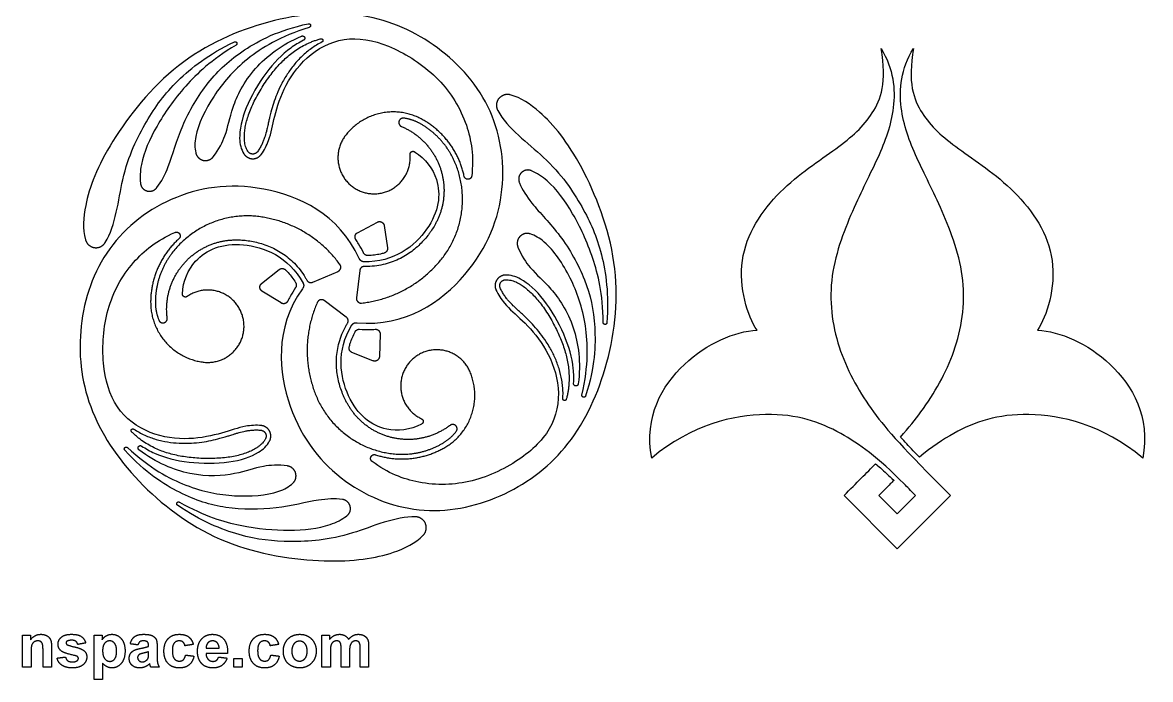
# Model space of a CAD drawing. Header units: millimetres. Extents: x -135 to 7155, y -215 to 2165.
# Drawn here: x 7.5 to 134.8, y -140.1 to -66 of the extents above; entities that cross this region are included whole.
import ezdxf

# ---------------------------------------------------------------- set-up
doc = ezdxf.new("R2010")
doc.units = ezdxf.units.MM
doc.header["$MEASUREMENT"] = 0
doc.layers.add('Default', color=18, linetype='Continuous')

msp = doc.modelspace()

# ---------------------------------------------------------------- linework, layer by layer
at = {"layer": 'Default', "color": 5}
for p, q in [((45.27, -89.73), (47.51, -88.54)), ((48.28, -88.93), (48.65, -91.45)), ((45.51, -92.7), (45.47, -92.63)), ((34.45, -95.46), (36.44, -93.88)), ((40.21, -95.32), (43.07, -94.09)), ((45.52, -94), (45.15, -97.08)), ((36.65, -97.66), (34.49, -96.32)), ((39.1, -95.98), (39.05, -96.05)), ((44.01, -99.25), (41.52, -97.39)), ((45.14, -99.89), (45.22, -99.89)), ((47.83, -101.17), (47.74, -103.71)), ((47.02, -104.18), (44.65, -103.24)), ((106.2, -125.37), (100.2, -119.37)), ((104.14, -119.37), (106.2, -121.43)), ((106.2, -121.43), (108.27, -119.37)), ((112.2, -119.37), (106.2, -125.37))]:
    msp.add_line(p, q, dxfattribs=at)
for points, knots in [([(45.22, -99.89), (50.74, -100.37), (58.77, -94.68), (62.47, -84.83), (60.82, -75.05), (54.14, -67.95), (45.6, -64.46), (35.3, -65.33), (24.57, -70.07), (16.82, -79.85), (14.41, -86.13), (14.24, -89.28), (14.57, -90.52)], [17049.958788, 17049.958788, 17049.958788, 17049.958788, 17079.408039, 17108.85729, 17138.306541, 17167.755792, 17197.205043, 17226.654294, 17256.103545, 17285.552796, 17315.002047, 17334.366895, 17334.366895, 17334.366895, 17334.366895]), ([(22.62, -84.65), (23.15, -83.96), (24.18, -81.97), (25.22, -77.77), (28.32, -72.5), (31.98, -69.19), (36.31, -66.9), (39.72, -66.16)], [17488.842017, 17488.842017, 17488.842017, 17488.842017, 17499.636118, 17516.00988, 17532.383641, 17548.757403, 17564.476093, 17564.476093, 17564.476093, 17564.476093]), ([(39.83, -66.57), (36.5, -67.61), (32.3, -70.19), (28.9, -74.19), (26.91, -78.21), (26.88, -80.17), (27.01, -80.72)], [17566.313848, 17566.313848, 17566.313848, 17566.313848, 17582.369326, 17599.218031, 17616.066737, 17623.858603, 17623.858603, 17623.858603, 17623.858603]), ([(16.78, -90.85), (18, -88.87), (18.55, -82.75), (21.44, -76.88), (24.46, -72.73), (28.48, -69.59), (31.37, -68.21)], [17342.46574, 17342.46574, 17342.46574, 17342.46574, 17360.641908, 17382.226677, 17403.811446, 17424.602935, 17424.602935, 17424.602935, 17424.602935]), ([(31.56, -68.56), (28.71, -70.28), (25.46, -73.39), (22.45, -77.71), (20.8, -81.42), (20.7, -83.48), (20.76, -84.13)], [17426.373612, 17426.373612, 17426.373612, 17426.373612, 17441.164965, 17457.285667, 17473.40637, 17481.770874, 17481.770874, 17481.770874, 17481.770874]), ([(28.99, -81.17), (29.66, -80.32), (30.61, -78.33), (30.91, -75.92), (33.1, -71.28), (36.71, -68.5), (38.96, -67.56)], [17631.078336, 17631.078336, 17631.078336, 17631.078336, 17640.833248, 17655.609603, 17670.385958, 17683.785704, 17683.785704, 17683.785704, 17683.785704]), ([(39.18, -68.03), (38.67, -68.29), (37.16, -69.2), (34.87, -71.53), (32.42, -75.78), (31.79, -78.87), (32.11, -80.3), (32.45, -80.83)], [17686.0812, 17686.0812, 17686.0812, 17686.0812, 17686.880062, 17688.630062, 17690.380062, 17692.130062, 17693.240645, 17693.240645, 17693.240645, 17693.240645]), ([(32.89, -80.55), (32.84, -80.47), (32.74, -80.29), (32.63, -80.01), (32.56, -79.71), (32.51, -79.38), (32.49, -78.95), (32.51, -78.42), (32.6, -77.79), (32.75, -77.12), (32.98, -76.41), (33.27, -75.66), (33.62, -74.89), (34.04, -74.1), (34.5, -73.33), (34.99, -72.58), (35.65, -71.66), (36.53, -70.63), (37.49, -69.74), (38.32, -69.13), (38.99, -68.71), (39.61, -68.4), (40.12, -68.18), (40.53, -68.03), (40.87, -67.93), (41.07, -67.87), (41.13, -67.86)], [488.073155, 488.073155, 488.073155, 488.073155, 488.955679, 489.80244, 490.654202, 491.545123, 492.665102, 494.317477, 496.12259, 498.085067, 500.208012, 502.493912, 504.933993, 507.477707, 510.065487, 512.638172, 515.136658, 519.815863, 524.133922, 526.300884, 528.604057, 530.921982, 532.190615, 533.398306, 534.676672, 535.199785, 535.199785, 535.199785, 535.199785]), ([(41.27, -68.22), (41.06, -68.33), (40.65, -68.56), (40.07, -68.94), (39.34, -69.5), (38.53, -70.28), (37.69, -71.3), (37.08, -72.24), (36.57, -73.18), (36.16, -74.1), (35.79, -75.12), (35.53, -76), (35.37, -76.67), (35.25, -77.17), (35.16, -77.58), (35.07, -77.97), (34.96, -78.43), (34.82, -78.91), (34.64, -79.41), (34.46, -79.81), (34.24, -80.21), (34.07, -80.47), (33.98, -80.6)], [439.208799, 439.208799, 439.208799, 439.208799, 441.210639, 443.202004, 445.164052, 449.037325, 452.813268, 456.461642, 458.603587, 461.938103, 465.051526, 467.935733, 469.725872, 470.960877, 472.336929, 473.296831, 474.362716, 476.412818, 477.579892, 478.873134, 480.179886, 481.507983, 481.507983, 481.507983, 481.507983]), ([(34.4, -80.91), (34.77, -80.41), (35.45, -79.02), (35.81, -76.76), (36.96, -73.09), (39.75, -69.34), (44.26, -67.33), (49.39, -68.6), (54.76, -72.21), (57.81, -77.15), (58.42, -81.15), (58.16, -83.34)], [17699.805817, 17699.805817, 17699.805817, 17699.805817, 17708.637779, 17722.60067, 17736.563561, 17750.526452, 17764.489343, 17778.452234, 17792.415124, 17806.378015, 17818.42137, 17818.42137, 17818.42137, 17818.42137]), ([(106.57, -112.78), (107.54, -111.69), (109.87, -108.78), (113.03, -103.32), (114.33, -95.12), (111.27, -86.92), (108.25, -81.22), (106.23, -75.85), (106.59, -71.27), (108.04, -68.95)], [869.265404, 869.265404, 869.265404, 869.265404, 900.974154, 976.88335, 1052.792547, 1128.701744, 1204.610941, 1280.520138, 1356.429335, 1356.429335, 1356.429335, 1356.429335]), ([(39.05, -96.05), (35.88, -100.58), (36.8, -110.39), (43.48, -118.52), (52.77, -121.98), (62.25, -119.74), (69.55, -114.1), (73.94, -104.73), (75.2, -93.08), (70.61, -81.47), (66.37, -76.24), (63.73, -74.52), (62.5, -74.18)], [18913.096242, 18913.096242, 18913.096242, 18913.096242, 18942.545493, 18971.994744, 19001.443995, 19030.893246, 19060.342498, 19089.791749, 19119.241, 19148.690251, 19178.139502, 19197.50435, 19197.50435, 19197.50435, 19197.50435]), ([(61.11, -75.94), (62.21, -77.98), (67.24, -81.52), (70.87, -86.95), (72.95, -91.65), (73.67, -96.71), (73.42, -99.89)], [19205.603195, 19205.603195, 19205.603195, 19205.603195, 19223.779362, 19245.364131, 19266.9489, 19287.740389, 19287.740389, 19287.740389, 19287.740389]), ([(51.71, -80.6), (52.97, -81.39), (54.9, -84.06), (54.22, -89.2), (49.43, -93.11), (45.97, -93.01)], [17920.111724, 17920.111724, 17920.111724, 17920.111724, 17936.211005, 17958.566806, 17979.720345, 17979.720345, 17979.720345, 17979.720345]), ([(73.01, -99.88), (72.96, -96.55), (71.88, -92.18), (69.65, -87.42), (67.26, -84.14), (65.53, -83.01), (64.93, -82.75)], [19289.511067, 19289.511067, 19289.511067, 19289.511067, 19304.30242, 19320.423122, 19336.543824, 19344.908329, 19344.908329, 19344.908329, 19344.908329]), ([(45.47, -92.63), (43.13, -87.61), (34.18, -83.5), (23.8, -85.22), (16.15, -91.54), (13.35, -100.87), (14.59, -110.01), (20.5, -118.5), (29.97, -125.42), (42.31, -127.24), (48.96, -126.19), (51.77, -124.76), (52.68, -123.86)], [17981.527515, 17981.527515, 17981.527515, 17981.527515, 18010.976766, 18040.426017, 18069.875268, 18099.324519, 18128.77377, 18158.223021, 18187.672272, 18217.121523, 18246.570774, 18265.935623, 18265.935623, 18265.935623, 18265.935623]), ([(63.55, -84.1), (63.89, -84.9), (65.09, -86.79), (68.21, -89.78), (71.22, -95.11), (72.26, -99.93), (72.08, -104.82), (71.02, -108.15)], [19351.979471, 19351.979471, 19351.979471, 19351.979471, 19362.773573, 19379.147335, 19395.521098, 19411.89486, 19427.613547, 19427.613547, 19427.613547, 19427.613547]), ([(54.17, -88.56), (54.11, -88.66), (53.95, -88.97), (53.7, -89.36), (53.43, -89.75), (52.98, -90.35), (52.37, -91.02), (51.56, -91.72), (50.87, -92.21), (50.11, -92.64), (49.29, -93.01), (48.39, -93.29), (47.42, -93.48), (46.63, -93.54), (46.17, -93.54), (46.05, -93.53)], [779.506538, 779.506538, 779.506538, 779.506538, 780.508472, 782.470519, 783.485915, 784.527096, 788.926255, 791.251073, 793.653366, 796.135318, 798.704821, 801.375034, 804.166307, 807.104636, 808.121706, 808.121706, 808.121706, 808.121706]), ([(34.44, -111.49), (33.82, -111.42), (32.28, -111.53), (30.14, -112.34), (26.39, -113.19), (21.75, -112.64), (17.75, -109.74), (16.28, -104.66), (16.72, -98.21), (19.48, -93.1), (22.63, -90.57), (24.66, -89.7)], [18631.374544, 18631.374544, 18631.374544, 18631.374544, 18640.206507, 18654.169398, 18668.132288, 18682.095179, 18696.05807, 18710.020961, 18723.983852, 18737.946743, 18749.990097, 18749.990097, 18749.990097, 18749.990097]), ([(70.61, -108.04), (71.37, -104.63), (71.23, -99.71), (69.48, -94.76), (66.99, -91.03), (65.3, -90.03), (64.76, -89.86)], [19429.451303, 19429.451303, 19429.451303, 19429.451303, 19445.506781, 19462.355487, 19479.204193, 19486.996057, 19486.996057, 19486.996057, 19486.996057]), ([(25.51, -96.65), (25.57, -95.17), (26.91, -92.16), (31.7, -90.18), (37.49, -92.38), (39.13, -95.42)], [18851.680451, 18851.680451, 18851.680451, 18851.680451, 18867.779733, 18890.135534, 18911.289072, 18911.289072, 18911.289072, 18911.289072]), ([(31.18, -90.55), (31.3, -90.54), (31.64, -90.53), (32.11, -90.55), (32.58, -90.59), (33.33, -90.68), (34.22, -90.87), (35.22, -91.23), (35.99, -91.58), (36.75, -92.02), (37.48, -92.55), (38.17, -93.18), (38.81, -93.93), (39.26, -94.58), (39.49, -94.98), (39.55, -95.09)], [949.445979, 949.445979, 949.445979, 949.445979, 950.447913, 952.40996, 953.425356, 954.466537, 958.865697, 961.190514, 963.592808, 966.074759, 968.644262, 971.314475, 974.105748, 977.044077, 978.061147, 978.061147, 978.061147, 978.061147]), ([(45.95, -92.01), (45.78, -91.66), (45.5, -91.15), (45.19, -90.65), (45.08, -90.49)], [-18131.601692, -18131.601692, -18131.601692, -18131.601692, -18128.251434, -18126.585599, -18126.585599, -18126.585599, -18126.585599]), ([(63.38, -91.35), (63.78, -92.36), (65.03, -94.17), (66.97, -95.64), (69.9, -99.86), (70.5, -104.38), (70.19, -106.79)], [19494.21579, 19494.21579, 19494.21579, 19494.21579, 19503.970702, 19518.747057, 19533.523412, 19546.923158, 19546.923158, 19546.923158, 19546.923158]), ([(48.27, -92.03), (48.13, -92.07), (47.77, -92.16), (47.16, -92.27), (46.69, -92.3), (46.44, -92.31), (46.44, -92.31)], [-18138.601026, -18138.601026, -18138.601026, -18138.601026, -18137.372675, -18135.408582, -18133.34453, -18133.304946, -18133.304946, -18133.304946, -18133.304946]), ([(37.14, -93.92), (37.24, -94.02), (37.5, -94.28), (37.89, -94.76), (38.16, -95.15), (38.29, -95.36), (38.29, -95.37)], [-18138.601026, -18138.601026, -18138.601026, -18138.601026, -18137.372675, -18135.408582, -18133.34453, -18133.304946, -18133.304946, -18133.304946, -18133.304946]), ([(69.67, -106.74), (69.7, -106.18), (69.66, -104.41), (68.79, -101.26), (66.34, -97.01), (63.97, -94.93), (62.58, -94.49), (61.94, -94.51)], [19549.218655, 19549.218655, 19549.218655, 19549.218655, 19550.017516, 19551.767516, 19553.517516, 19555.267516, 19556.378099, 19556.378099, 19556.378099, 19556.378099]), ([(61.96, -95.04), (62.07, -95.04), (62.27, -95.04), (62.57, -95.09), (62.86, -95.17), (63.17, -95.29), (63.55, -95.49), (64, -95.78), (64.5, -96.17), (65.01, -96.64), (65.51, -97.18), (66.02, -97.81), (66.51, -98.5), (66.98, -99.25), (67.42, -100.04), (67.82, -100.84), (68.29, -101.88), (68.74, -103.15), (69.03, -104.42), (69.14, -105.45), (69.17, -106.24), (69.13, -106.93), (69.07, -107.48), (68.99, -107.92), (68.91, -108.26), (68.85, -108.46), (68.84, -108.52)], [488.073155, 488.073155, 488.073155, 488.073155, 488.955679, 489.80244, 490.654202, 491.545123, 492.665102, 494.317477, 496.12259, 498.085067, 500.208012, 502.493912, 504.933993, 507.477707, 510.065488, 512.638172, 515.136658, 519.815863, 524.133922, 526.300884, 528.604057, 530.921982, 532.190615, 533.398306, 534.676672, 535.199785, 535.199785, 535.199785, 535.199785]), ([(38.28, -95.93), (38.06, -96.26), (37.76, -96.76), (37.48, -97.28), (37.4, -97.45)], [-18131.601692, -18131.601692, -18131.601692, -18131.601692, -18128.251434, -18126.585599, -18126.585599, -18126.585599, -18126.585599]), ([(60.9, -96.17), (61.15, -96.74), (62.02, -98.02), (63.79, -99.47), (66.4, -102.29), (68.25, -106.58), (67.73, -111.49), (64.07, -115.31), (58.26, -118.15), (52.45, -118.32), (48.69, -116.85), (46.92, -115.53)], [16768.23709, 16768.23709, 16768.23709, 16768.23709, 16777.069052, 16791.031943, 16804.994834, 16818.957725, 16832.920616, 16846.883506, 16860.846397, 16874.809288, 16886.852642, 16886.852642, 16886.852642, 16886.852642]), ([(68.45, -108.46), (68.47, -108.22), (68.48, -107.75), (68.44, -107.06), (68.31, -106.15), (68.05, -105.06), (67.58, -103.82), (67.07, -102.82), (66.51, -101.91), (65.92, -101.1), (65.22, -100.26), (64.59, -99.6), (64.09, -99.12), (63.71, -98.77), (63.41, -98.49), (63.12, -98.22), (62.77, -97.89), (62.42, -97.53), (62.08, -97.13), (61.82, -96.77), (61.58, -96.38), (61.45, -96.1), (61.38, -95.96)], [439.208799, 439.208799, 439.208799, 439.208799, 441.21064, 443.202005, 445.164052, 449.037325, 452.813268, 456.461642, 458.603587, 461.938103, 465.051526, 467.935733, 469.725873, 470.960877, 472.336929, 473.296832, 474.362716, 476.412818, 477.579892, 478.873134, 480.179886, 481.507983, 481.507983, 481.507983, 481.507983]), ([(52.51, -111.31), (51.2, -112.01), (47.92, -112.35), (43.82, -109.19), (42.83, -103.08), (44.64, -100.14)], [16988.542997, 16988.542997, 16988.542997, 16988.542997, 17004.642278, 17026.998079, 17048.151617, 17048.151617, 17048.151617, 17048.151617]), ([(44.4, -109.46), (44.33, -109.36), (44.15, -109.07), (43.93, -108.66), (43.73, -108.23), (43.44, -107.54), (43.16, -106.67), (42.96, -105.62), (42.88, -104.78), (42.88, -103.91), (42.98, -103.01), (43.19, -102.09), (43.51, -101.16), (43.85, -100.45), (44.08, -100.05), (44.14, -99.94)], [779.506538, 779.506538, 779.506538, 779.506538, 780.508472, 782.470519, 783.485915, 784.527096, 788.926255, 791.251073, 793.653366, 796.135318, 798.704821, 801.375034, 804.166307, 807.104636, 808.121706, 808.121706, 808.121706, 808.121706]), ([(44.33, -102.62), (44.37, -102.48), (44.47, -102.12), (44.69, -101.54), (44.89, -101.11), (45.01, -100.9), (45.01, -100.89)], [-18138.601026, -18138.601026, -18138.601026, -18138.601026, -18137.372675, -18135.408582, -18133.34453, -18133.304946, -18133.304946, -18133.304946, -18133.304946]), ([(45.51, -100.62), (45.9, -100.64), (46.49, -100.66), (47.07, -100.64), (47.27, -100.62)], [-18131.601692, -18131.601692, -18131.601692, -18131.601692, -18128.251434, -18126.585599, -18126.585599, -18126.585599, -18126.585599]), ([(106.99, -118.07), (103.98, -115.07), (99.61, -111.82), (92.44, -109.31), (83.05, -111.32), (78.48, -115.15)], [2097.291229, 2097.291229, 2097.291229, 2097.291229, 2190.707613, 2296.767062, 2402.826511, 2402.826511, 2402.826511, 2402.826511]), ([(133.92, -115.15), (129.35, -111.32), (119.97, -109.31), (113.7, -111.5), (110.11, -113.88), (108.7, -115.05)], [573.327906, 573.327906, 573.327906, 573.327906, 679.387355, 785.446803, 840.568534, 840.568534, 840.568534, 840.568534]), ([(20.02, -111.89), (20.22, -112.01), (20.62, -112.25), (21.24, -112.57), (22.09, -112.92), (23.17, -113.23), (24.47, -113.44), (25.59, -113.5), (26.66, -113.47), (27.66, -113.37), (28.73, -113.18), (29.62, -112.96), (30.28, -112.77), (30.78, -112.62), (31.17, -112.5), (31.55, -112.38), (32.01, -112.25), (32.5, -112.12), (33.02, -112.03), (33.46, -111.99), (33.91, -111.97), (34.22, -111.99), (34.38, -112.01)], [536.82343, 536.82343, 536.82343, 536.82343, 538.825271, 540.816636, 542.778683, 546.651956, 550.427899, 554.076273, 556.218218, 559.552734, 562.666157, 565.550364, 567.340504, 568.575509, 569.95156, 570.911463, 571.977348, 574.027449, 575.194523, 576.487765, 577.794517, 579.122614, 579.122614, 579.122614, 579.122614]), ([(34.88, -112.97), (34.84, -113.06), (34.73, -113.24), (34.54, -113.47), (34.32, -113.68), (34.06, -113.89), (33.7, -114.12), (33.23, -114.37), (32.64, -114.61), (31.98, -114.81), (31.25, -114.98), (30.46, -115.1), (29.61, -115.17), (28.73, -115.21), (27.83, -115.2), (26.93, -115.15), (25.8, -115.03), (24.47, -114.79), (23.22, -114.4), (22.28, -113.99), (21.58, -113.61), (21, -113.23), (20.55, -112.9), (20.22, -112.62), (19.96, -112.38), (19.81, -112.23), (19.77, -112.18)], [585.687786, 585.687786, 585.687786, 585.687786, 586.57031, 587.417071, 588.268833, 589.159754, 590.279733, 591.932108, 593.737221, 595.699698, 597.822643, 600.108543, 602.548624, 605.092338, 607.680119, 610.252803, 612.751289, 617.430494, 621.748553, 623.915515, 626.218688, 628.536613, 629.805246, 631.012937, 632.291303, 632.814416, 632.814416, 632.814416, 632.814416]), ([(20.9, -113.79), (21.37, -114.1), (22.92, -114.95), (26.08, -115.77), (30.99, -115.78), (33.98, -114.77), (35.05, -113.78), (35.35, -113.22)], [18617.649928, 18617.649928, 18617.649928, 18617.649928, 18618.448789, 18620.198789, 18621.948789, 18623.698789, 18624.809372, 18624.809372, 18624.809372, 18624.809372]), ([(108.7, -115.05), (108.6, -114.94), (108.23, -114.56), (107.64, -113.94), (107.04, -113.29), (106.69, -112.91), (106.57, -112.78)], [840.568534, 840.568534, 840.568534, 840.568534, 844.69196, 854.985279, 864.309559, 869.265404, 869.265404, 869.265404, 869.265404]), ([(43.57, -119.82), (42.7, -119.71), (40.47, -119.81), (36.31, -121.01), (30.2, -120.96), (25.5, -119.45), (21.35, -116.84), (19, -114.26)], [18420.410744, 18420.410744, 18420.410744, 18420.410744, 18431.204846, 18447.578608, 18463.95237, 18480.326133, 18496.04482, 18496.04482, 18496.04482, 18496.04482]), ([(19.3, -113.96), (21.87, -116.32), (26.21, -118.66), (31.37, -119.61), (35.84, -119.33), (37.56, -118.37), (37.97, -117.98)], [18497.882575, 18497.882575, 18497.882575, 18497.882575, 18513.938054, 18530.78676, 18547.635466, 18555.42733, 18555.42733, 18555.42733, 18555.42733]), ([(37.37, -116.04), (36.3, -115.89), (34.1, -116.06), (31.86, -117.01), (26.75, -117.43), (22.53, -115.69), (20.6, -114.22)], [18562.647063, 18562.647063, 18562.647063, 18562.647063, 18572.401975, 18587.17833, 18601.954685, 18615.354431, 18615.354431, 18615.354431, 18615.354431]), ([(103.75, -115.79), (103.93, -115.95), (104.36, -116.32), (105.05, -116.94), (105.55, -117.41), (105.81, -117.66), (105.81, -117.67)], [1979.761961, 1979.761961, 1979.761961, 1979.761961, 1986.542338, 1995.582261, 2005.325176, 2005.554558, 2005.554558, 2005.554558, 2005.554558]), ([(105.41, -118.07), (105.23, -118.25), (104.81, -118.68), (104.38, -119.12), (104.14, -119.37)], [2009.769448, 2009.769448, 2009.769448, 2009.769448, 2016.826531, 2026.571242, 2026.571242, 2026.571242, 2026.571242]), ([(108.27, -119.37), (108.02, -119.12), (107.6, -118.68), (107.17, -118.25), (106.99, -118.07)], [2080.489435, 2080.489435, 2080.489435, 2080.489435, 2090.234145, 2097.291229, 2097.291229, 2097.291229, 2097.291229]), ([(51.85, -121.78), (49.53, -121.71), (43.96, -124.3), (37.43, -124.73), (32.33, -124.19), (27.59, -122.28), (24.95, -120.47)], [18274.034467, 18274.034467, 18274.034467, 18274.034467, 18292.210635, 18313.795404, 18335.380173, 18356.171662, 18356.171662, 18356.171662, 18356.171662]), ([(25.17, -120.12), (28.08, -121.74), (32.4, -122.99), (37.64, -123.44), (41.68, -123.01), (43.52, -122.07), (44.04, -121.69)], [18357.942339, 18357.942339, 18357.942339, 18357.942339, 18372.733692, 18388.854395, 18404.975097, 18413.339602, 18413.339602, 18413.339602, 18413.339602])]:
    msp.add_open_spline(points, degree=3, knots=knots, dxfattribs=at)
for points, weights, knots in [([(39.72, -66.16), (39.92, -66.12), (39.97, -66.31), (40.02, -66.51), (39.83, -66.57)], [1, 0.722694071091, 1, 0.722694071091, 1], [17564.476093, 17564.476093, 17564.476093, 17565.39497, 17565.39497, 17566.313848, 17566.313848, 17566.313848]), ([(31.37, -68.21), (31.54, -68.12), (31.64, -68.29), (31.73, -68.46), (31.56, -68.56)], [1, 0.72360447416, 1, 0.72360447416, 1], [17424.602935, 17424.602935, 17424.602935, 17425.488274, 17425.488274, 17426.373612, 17426.373612, 17426.373612]), ([(38.96, -67.56), (39.19, -67.46), (39.3, -67.69), (39.4, -67.92), (39.18, -68.03)], [1, 0.718894948741, 1, 0.718894948741, 1], [17683.785704, 17683.785704, 17683.785704, 17684.933452, 17684.933452, 17686.0812, 17686.0812, 17686.0812]), ([(41.13, -67.86), (41.3, -67.82), (41.36, -67.98), (41.42, -68.15), (41.27, -68.22)], [1, 0.74674084708, 1, 0.74674084708, 1], [535.199785, 535.199785, 535.199785, 536.011607, 536.011607, 536.82343, 536.82343, 536.82343]), ([(62.5, -74.18), (61.72, -73.98), (61.22, -74.61), (60.72, -75.24), (61.11, -75.94)], [1, 0.835279097879, 1, 0.835279097879, 1], [19197.50435, 19197.50435, 19197.50435, 19201.553772, 19201.553772, 19205.603195, 19205.603195, 19205.603195]), ([(50.49, -76.81), (50.06, -76.76), (49.95, -77.17), (49.84, -77.59), (50.23, -77.75)], [1, 0.751829553609, 1, 0.751829553609, 1], [908.602053, 908.602053, 908.602053, 910.61799, 910.61799, 912.633927, 912.633927, 912.633927]), ([(43.89, -78.8), (42.59, -80.51), (43.27, -82.55), (43.94, -84.59), (46.01, -85.19), (48.07, -85.78), (49.73, -84.42), (51.39, -83.05), (51.21, -80.91)], [1, 0.884742740467, 1, 0.884742740467, 1, 0.884742740467, 1, 0.884742740467, 1], [17872.882592, 17872.882592, 17872.882592, 17884.163315, 17884.163315, 17895.444039, 17895.444039, 17906.724762, 17906.724762, 17918.005485, 17918.005485, 17918.005485]), ([(50.23, -77.75), (53.39, -79.08), (54.56, -82.29), (55.74, -85.51), (54.17, -88.56)], [1, 0.916154270911, 1, 0.916154270911, 1], [912.633927, 912.633927, 912.633927, 931.039953, 931.039953, 949.445979, 949.445979, 949.445979]), ([(27.01, -80.72), (27.17, -81.41), (27.86, -81.57), (28.55, -81.72), (28.99, -81.17)], [1, 0.846361148705, 1, 0.846361148705, 1], [17623.858603, 17623.858603, 17623.858603, 17627.468469, 17627.468469, 17631.078336, 17631.078336, 17631.078336]), ([(32.45, -80.83), (32.78, -81.36), (33.41, -81.39), (34.03, -81.41), (34.4, -80.91)], [1, 0.883947572102, 1, 0.883947572102, 1], [17693.240645, 17693.240645, 17693.240645, 17696.523231, 17696.523231, 17699.805817, 17699.805817, 17699.805817]), ([(33.98, -80.6), (33.77, -80.88), (33.43, -80.86), (33.08, -80.85), (32.89, -80.55)], [1, 0.883947572102, 1, 0.883947572102, 1], [481.507983, 481.507983, 481.507983, 484.790569, 484.790569, 488.073155, 488.073155, 488.073155]), ([(51.21, -80.91), (51.19, -80.71), (51.36, -80.6), (51.54, -80.49), (51.71, -80.6)], [1, 0.849974509665, 1, 0.849974509665, 1], [17918.005485, 17918.005485, 17918.005485, 17919.058605, 17919.058605, 17920.111724, 17920.111724, 17920.111724]), ([(64.93, -82.75), (64.29, -82.46), (63.78, -82.95), (63.28, -83.44), (63.55, -84.1)], [1, 0.826534158916, 1, 0.826534158916, 1], [19344.908329, 19344.908329, 19344.908329, 19348.4439, 19348.4439, 19351.979471, 19351.979471, 19351.979471]), ([(58.16, -83.34), (58.12, -83.7), (57.75, -83.71), (57.39, -83.73), (57.32, -83.38)], [1, 0.762694893812, 1, 0.762694893812, 1], [17818.42137, 17818.42137, 17818.42137, 17820.128149, 17820.128149, 17821.834928, 17821.834928, 17821.834928]), ([(20.76, -84.13), (20.83, -84.83), (21.51, -85.02), (22.19, -85.21), (22.62, -84.65)], [1, 0.826534158916, 1, 0.826534158916, 1], [17481.770874, 17481.770874, 17481.770874, 17485.306446, 17485.306446, 17488.842017, 17488.842017, 17488.842017]), ([(47.51, -88.54), (47.75, -88.41), (48, -88.54), (48.24, -88.66), (48.28, -88.93)], [1, 0.887663838945, 1, 0.887663838945, 1], [-18150.893835, -18150.893835, -18150.893835, -18149.458187, -18149.458187, -18148.022539, -18148.022539, -18148.022539]), ([(24.66, -89.7), (25, -89.56), (25.19, -89.86), (25.38, -90.17), (25.12, -90.41)], [1, 0.762694893812, 1, 0.762694893812, 1], [18749.990097, 18749.990097, 18749.990097, 18751.696876, 18751.696876, 18753.403655, 18753.403655, 18753.403655]), ([(45.08, -90.49), (44.95, -90.29), (45.01, -90.07), (45.06, -89.84), (45.27, -89.73)], [1, 0.914526793025, 1, 0.914526793025, 1], [-18126.585599, -18126.585599, -18126.585599, -18125.33622, -18125.33622, -18124.08684, -18124.08684, -18124.08684]), ([(64.76, -89.86), (64.08, -89.65), (63.6, -90.17), (63.12, -90.7), (63.38, -91.35)], [1, 0.846361148705, 1, 0.846361148705, 1], [19486.996057, 19486.996057, 19486.996057, 19490.605924, 19490.605924, 19494.21579, 19494.21579, 19494.21579]), ([(14.57, -90.52), (14.77, -91.3), (15.57, -91.41), (16.36, -91.53), (16.78, -90.85)], [1, 0.835279097879, 1, 0.835279097879, 1], [17334.366895, 17334.366895, 17334.366895, 17338.416318, 17338.416318, 17342.46574, 17342.46574, 17342.46574]), ([(23.79, -99.36), (23.36, -95.96), (25.56, -93.34), (27.76, -90.71), (31.18, -90.55)], [1, 0.916154270911, 1, 0.916154270911, 1], [912.633927, 912.633927, 912.633927, 931.039953, 931.039953, 949.445979, 949.445979, 949.445979]), ([(43.07, -94.09), (43.3, -93.99), (43.37, -93.75), (43.43, -93.5), (43.28, -93.3)], [1, 0.90051029082, 1, 0.90051029082, 1], [989.115376, 989.115376, 989.115376, 990.46494, 990.46494, 991.814504, 991.814504, 991.814504]), ([(34.49, -96.32), (34.26, -96.17), (34.25, -95.9), (34.23, -95.63), (34.45, -95.46)], [1, 0.887663838945, 1, 0.887663838945, 1], [-18150.893835, -18150.893835, -18150.893835, -18149.458187, -18149.458187, -18148.022539, -18148.022539, -18148.022539]), ([(61.94, -94.51), (61.32, -94.54), (60.99, -95.07), (60.65, -95.6), (60.9, -96.17)], [1, 0.883947572102, 1, 0.883947572102, 1], [19556.378099, 19556.378099, 19556.378099, 19559.660685, 19559.660685, 19562.943272, 19562.943272, 19562.943272]), ([(61.38, -95.96), (61.25, -95.64), (61.43, -95.35), (61.62, -95.05), (61.96, -95.04)], [1, 0.883947572102, 1, 0.883947572102, 1], [481.507983, 481.507983, 481.507983, 484.790569, 484.790569, 488.073155, 488.073155, 488.073155]), ([(26.04, -96.93), (25.87, -97.05), (25.69, -96.95), (25.51, -96.86), (25.51, -96.65)], [1, 0.849974509665, 1, 0.849974509665, 1], [18849.574212, 18849.574212, 18849.574212, 18850.627332, 18850.627332, 18851.680451, 18851.680451, 18851.680451]), ([(27.86, -104.33), (30, -104.6), (31.43, -102.99), (32.86, -101.39), (32.34, -99.3), (31.82, -97.21), (29.81, -96.46), (27.8, -95.7), (26.04, -96.93)], [1, 0.884742740467, 1, 0.884742740467, 1, 0.884742740467, 1, 0.884742740467, 1], [18804.451319, 18804.451319, 18804.451319, 18815.732043, 18815.732043, 18827.012766, 18827.012766, 18838.293489, 18838.293489, 18849.574212, 18849.574212, 18849.574212]), ([(37.4, -97.45), (37.29, -97.66), (37.07, -97.72), (36.84, -97.79), (36.65, -97.66)], [1, 0.914526793025, 1, 0.914526793025, 1], [-18126.585599, -18126.585599, -18126.585599, -18125.33622, -18125.33622, -18124.08684, -18124.08684, -18124.08684]), ([(41.52, -97.39), (41.32, -97.24), (41.07, -97.3), (40.83, -97.37), (40.73, -97.6)], [1, 0.90051029082, 1, 0.90051029082, 1], [819.175935, 819.175935, 819.175935, 820.525499, 820.525499, 821.875063, 821.875063, 821.875063]), ([(45.15, -97.08), (45.12, -97.33), (45.3, -97.51), (45.48, -97.69), (45.73, -97.67)], [1, 0.90051029082, 1, 0.90051029082, 1], [819.175935, 819.175935, 819.175935, 820.525499, 820.525499, 821.875063, 821.875063, 821.875063]), ([(22.85, -99.6), (23.01, -100), (23.43, -99.89), (23.84, -99.78), (23.79, -99.36)], [1, 0.751829553608, 1, 0.751829553608, 1], [1078.541494, 1078.541494, 1078.541494, 1080.557431, 1080.557431, 1082.573369, 1082.573369, 1082.573369]), ([(73.42, -99.89), (73.41, -100.09), (73.21, -100.08), (73.02, -100.08), (73.01, -99.88)], [1, 0.72360447416, 1, 0.72360447416, 1], [19287.740389, 19287.740389, 19287.740389, 19288.625728, 19288.625728, 19289.511067, 19289.511067, 19289.511067]), ([(47.27, -100.62), (47.5, -100.61), (47.67, -100.77), (47.83, -100.94), (47.83, -101.17)], [1, 0.914526793025, 1, 0.914526793025, 1], [-18126.585599, -18126.585599, -18126.585599, -18125.33622, -18125.33622, -18124.08684, -18124.08684, -18124.08684]), ([(57.99, -105.44), (57.16, -103.46), (55.05, -103.02), (52.95, -102.59), (51.4, -104.08), (49.85, -105.57), (50.2, -107.69), (50.55, -109.81), (52.5, -110.72)], [1, 0.884742740467, 1, 0.884742740467, 1, 0.884742740467, 1, 0.884742740467, 1], [16941.313865, 16941.313865, 16941.313865, 16952.594588, 16952.594588, 16963.875311, 16963.875311, 16975.156035, 16975.156035, 16986.436758, 16986.436758, 16986.436758]), ([(47.74, -103.71), (47.73, -103.98), (47.5, -104.13), (47.27, -104.28), (47.02, -104.18)], [1, 0.887663838945, 1, 0.887663838945, 1], [-18150.893835, -18150.893835, -18150.893835, -18149.458187, -18149.458187, -18148.022539, -18148.022539, -18148.022539]), ([(70.19, -106.79), (70.15, -107.04), (69.9, -107.02), (69.65, -106.99), (69.67, -106.74)], [1, 0.718894948741, 1, 0.718894948741, 1], [19546.923158, 19546.923158, 19546.923158, 19548.070907, 19548.070907, 19549.218655, 19549.218655, 19549.218655]), ([(71.02, -108.15), (70.96, -108.34), (70.76, -108.29), (70.57, -108.24), (70.61, -108.04)], [1, 0.722694071091, 1, 0.722694071091, 1], [19427.613547, 19427.613547, 19427.613547, 19428.532425, 19428.532425, 19429.451303, 19429.451303, 19429.451303]), ([(55.72, -111.46), (52.99, -113.53), (49.62, -112.94), (46.25, -112.34), (44.4, -109.46)], [1, 0.916154270911, 1, 0.916154270911, 1], [912.633927, 912.633927, 912.633927, 931.039953, 931.039953, 949.445979, 949.445979, 949.445979]), ([(68.84, -108.52), (68.79, -108.69), (68.62, -108.66), (68.44, -108.63), (68.45, -108.46)], [1, 0.746740847079, 1, 0.746740847079, 1], [535.199785, 535.199785, 535.199785, 536.011607, 536.011607, 536.82343, 536.82343, 536.82343]), ([(52.5, -110.72), (52.69, -110.81), (52.69, -111.01), (52.7, -111.22), (52.51, -111.31)], [1, 0.849974509665, 1, 0.849974509665, 1], [16986.436758, 16986.436758, 16986.436758, 16987.489877, 16987.489877, 16988.542997, 16988.542997, 16988.542997]), ([(19.77, -112.18), (19.65, -112.06), (19.76, -111.92), (19.87, -111.79), (20.02, -111.89)], [1, 0.74674084708, 1, 0.74674084708, 1], [535.199785, 535.199785, 535.199785, 536.011607, 536.011607, 536.82343, 536.82343, 536.82343]), ([(34.38, -112.01), (34.72, -112.05), (34.88, -112.36), (35.05, -112.66), (34.88, -112.97)], [1, 0.883947572102, 1, 0.883947572102, 1], [579.122614, 579.122614, 579.122614, 582.4052, 582.4052, 585.687786, 585.687786, 585.687786]), ([(35.35, -113.22), (35.64, -112.66), (35.35, -112.11), (35.06, -111.56), (34.44, -111.49)], [1, 0.883947572102, 1, 0.883947572102, 1], [18624.809372, 18624.809372, 18624.809372, 18628.091958, 18628.091958, 18631.374544, 18631.374544, 18631.374544]), ([(56.41, -112.15), (56.67, -111.81), (56.37, -111.5), (56.06, -111.2), (55.72, -111.46)], [1, 0.751829553609, 1, 0.751829553609, 1], [908.602053, 908.602053, 908.602053, 910.61799, 910.61799, 912.633927, 912.633927, 912.633927]), ([(19, -114.26), (18.87, -114.11), (19.01, -113.97), (19.15, -113.82), (19.3, -113.96)], [1, 0.722694071091, 1, 0.722694071091, 1], [18496.04482, 18496.04482, 18496.04482, 18496.963698, 18496.963698, 18497.882575, 18497.882575, 18497.882575]), ([(20.6, -114.22), (20.4, -114.07), (20.54, -113.86), (20.69, -113.65), (20.9, -113.79)], [1, 0.718894948741, 1, 0.718894948741, 1], [18615.354431, 18615.354431, 18615.354431, 18616.502179, 18616.502179, 18617.649928, 18617.649928, 18617.649928]), ([(46.92, -115.53), (46.63, -115.31), (46.8, -114.99), (46.96, -114.67), (47.31, -114.78)], [1, 0.762694893812, 1, 0.762694893812, 1], [16886.852642, 16886.852642, 16886.852642, 16888.559421, 16888.559421, 16890.266201, 16890.266201, 16890.266201]), ([(37.97, -117.98), (38.49, -117.5), (38.28, -116.82), (38.07, -116.15), (37.37, -116.04)], [1, 0.846361148705, 1, 0.846361148705, 1], [18555.42733, 18555.42733, 18555.42733, 18559.037196, 18559.037196, 18562.647063, 18562.647063, 18562.647063]), ([(24.95, -120.47), (24.79, -120.36), (24.89, -120.19), (25, -120.03), (25.17, -120.12)], [1, 0.72360447416, 1, 0.72360447416, 1], [18356.171662, 18356.171662, 18356.171662, 18357.057001, 18357.057001, 18357.942339, 18357.942339, 18357.942339]), ([(44.04, -121.69), (44.62, -121.28), (44.44, -120.59), (44.27, -119.91), (43.57, -119.82)], [1, 0.826534158916, 1, 0.826534158916, 1], [18413.339602, 18413.339602, 18413.339602, 18416.875173, 18416.875173, 18420.410744, 18420.410744, 18420.410744]), ([(52.68, -123.86), (53.25, -123.29), (52.95, -122.55), (52.65, -121.8), (51.85, -121.78)], [1, 0.835279097879, 1, 0.835279097879, 1], [18265.935623, 18265.935623, 18265.935623, 18269.985045, 18269.985045, 18274.034467, 18274.034467, 18274.034467])]:
    msp.add_rational_spline(points, weights, degree=2, knots=knots, dxfattribs=at)
for points, degree in [([(90.38, -100.72), (89.29, -99.2), (87.35, -92.53), (92.71, -84.58), (99.79, -80.1), (103.7, -76.59), (105.05, -72.8), (104.37, -68.95)], 3), ([(104.37, -68.95), (105.81, -71.27), (106.18, -75.85), (104.16, -81.22), (101.14, -86.92), (98.08, -95.12), (99.37, -103.32), (103.3, -110.1), (106.86, -114.03), (112.2, -119.37)], 3), ([(108.04, -68.95), (107.36, -72.8), (108.7, -76.59), (112.61, -80.1), (119.69, -84.58), (125.06, -92.53), (123.12, -99.2), (122.02, -100.72)], 3), ([(78.48, -115.15), (77.62, -110.48), (81.64, -103.49), (87.81, -100.87), (90.38, -100.72)], 3), ([(122.02, -100.72), (124.6, -100.87), (130.77, -103.49), (134.78, -110.48), (133.92, -115.15)], 3), ([(100.2, -119.37), (101.61, -117.96), (102.77, -116.79), (103.75, -115.79)], 3), ([(105.81, -117.67), (105.68, -117.8), (105.55, -117.93), (105.41, -118.07)], 3), ([(7.46, -138.73), (7.46, -136.92), (7.46, -135.12)], 2), ([(7.46, -135.12), (7.91, -135.12), (8.36, -135.12)], 2), ([(8.36, -135.64), (8.82, -135.03), (9.53, -135.03)], 2), ([(8.36, -135.12), (8.36, -135.38), (8.36, -135.64)], 2), ([(8.75, -135.9), (8.56, -136.04), (8.49, -136.26)], 2), ([(9.19, -135.77), (8.95, -135.77), (8.75, -135.9)], 2), ([(9.52, -135.86), (9.38, -135.77), (9.19, -135.77)], 2), ([(9.71, -136.13), (9.65, -135.96), (9.52, -135.86)], 2), ([(9.53, -135.03), (9.84, -135.03), (10.1, -135.14)], 2), ([(9.77, -136.89), (9.77, -136.3), (9.71, -136.13)], 2), ([(10.1, -135.14), (10.36, -135.25), (10.49, -135.43)], 2), ([(10.49, -135.43), (10.63, -135.61), (10.68, -135.83)], 2), ([(10.68, -135.83), (10.73, -136.06), (10.73, -136.48)], 2), ([(11.47, -136.14), (11.47, -135.67), (11.84, -135.35)], 2), ([(11.9, -136.96), (11.47, -136.67), (11.47, -136.14)], 2), ([(11.84, -135.35), (12.21, -135.03), (12.99, -135.03)], 2), ([(12.48, -135.81), (12.37, -135.89), (12.37, -136.01)], 2), ([(12.37, -136.01), (12.37, -136.11), (12.46, -136.18)], 2), ([(12.46, -136.18), (12.59, -136.28), (13.35, -136.46)], 2), ([(13.02, -135.7), (12.64, -135.7), (12.48, -135.81)], 2), ([(12.99, -135.03), (13.73, -135.03), (14.09, -135.27)], 2), ([(13.48, -135.82), (13.31, -135.7), (13.02, -135.7)], 2), ([(13.69, -136.17), (13.64, -135.94), (13.48, -135.82)], 2), ([(14.59, -136.01), (14.14, -136.09), (13.69, -136.17)], 2), ([(14.09, -135.27), (14.45, -135.52), (14.59, -136.01)], 2), ([(15.55, -135.12), (15.99, -135.12), (16.44, -135.12)], 2), ([(15.55, -140.12), (15.55, -137.62), (15.55, -135.12)], 2), ([(16.44, -135.12), (16.44, -135.38), (16.44, -135.64)], 2), ([(16.44, -135.64), (16.61, -135.37), (16.9, -135.2)], 2), ([(16.73, -136.04), (16.5, -136.32), (16.5, -136.86)], 2), ([(17.3, -135.77), (16.96, -135.77), (16.73, -136.04)], 2), ([(16.9, -135.2), (17.2, -135.03), (17.55, -135.03)], 2), ([(17.85, -136.05), (17.63, -135.77), (17.3, -135.77)], 2), ([(17.55, -135.03), (18.17, -135.03), (18.6, -135.52)], 2), ([(18.08, -136.91), (18.08, -136.33), (17.85, -136.05)], 2), ([(18.6, -135.52), (19.03, -136.02), (19.03, -136.9)], 2), ([(19.62, -136.11), (19.76, -135.55), (20.11, -135.29)], 2), ([(20.48, -136.23), (20.05, -136.17), (19.62, -136.11)], 2), ([(20.11, -135.29), (20.46, -135.03), (21.15, -135.03)], 2), ([(20.7, -135.87), (20.57, -135.97), (20.48, -136.23)], 2), ([(21.08, -135.77), (20.84, -135.77), (20.7, -135.87)], 2), ([(21.56, -135.89), (21.43, -135.77), (21.08, -135.77)], 2), ([(21.15, -135.03), (21.78, -135.03), (22.09, -135.18)], 2), ([(21.69, -136.29), (21.69, -136.01), (21.56, -135.89)], 2), ([(22.09, -135.18), (22.39, -135.33), (22.52, -135.56)], 2), ([(22.52, -135.56), (22.65, -135.8), (22.65, -136.42)], 2), ([(23.42, -136.93), (23.42, -136.03), (23.89, -135.53)], 2), ([(23.89, -135.53), (24.35, -135.03), (25.15, -135.03)], 2), ([(24.58, -136.02), (24.37, -136.27), (24.37, -136.86)], 2), ([(25.15, -135.77), (24.79, -135.77), (24.58, -136.02)], 2), ([(25.15, -135.03), (25.81, -135.03), (26.2, -135.31)], 2), ([(25.58, -135.91), (25.41, -135.77), (25.15, -135.77)], 2), ([(25.79, -136.32), (25.75, -136.05), (25.58, -135.91)], 2), ([(26.75, -136.17), (26.27, -136.24), (25.79, -136.32)], 2), ([(26.2, -135.31), (26.58, -135.59), (26.75, -136.17)], 2), ([(27.21, -136.95), (27.21, -136.05), (27.69, -135.54)], 2), ([(27.69, -135.54), (28.16, -135.03), (28.88, -135.03)], 2), ([(28.39, -135.99), (28.18, -136.21), (28.19, -136.6)], 2), ([(28.92, -135.77), (28.6, -135.77), (28.39, -135.99)], 2), ([(28.88, -135.03), (29.69, -135.03), (30.16, -135.56)], 2), ([(29.43, -135.98), (29.22, -135.77), (28.92, -135.77)], 2), ([(29.65, -136.6), (29.64, -136.19), (29.43, -135.98)], 2), ([(30.16, -135.56), (30.63, -136.09), (30.61, -137.19)], 2), ([(33.05, -136.93), (33.05, -136.03), (33.52, -135.53)], 2), ([(33.52, -135.53), (33.98, -135.03), (34.78, -135.03)], 2), ([(34.21, -136.02), (34, -136.27), (34, -136.86)], 2), ([(34.78, -135.77), (34.42, -135.77), (34.21, -136.02)], 2), ([(34.78, -135.03), (35.44, -135.03), (35.82, -135.31)], 2), ([(35.21, -135.91), (35.04, -135.77), (34.78, -135.77)], 2), ([(35.42, -136.32), (35.38, -136.05), (35.21, -135.91)], 2), ([(36.38, -136.17), (35.9, -136.24), (35.42, -136.32)], 2), ([(35.82, -135.31), (36.21, -135.59), (36.38, -136.17)], 2), ([(36.9, -136.87), (36.9, -136.39), (37.14, -135.95)], 2), ([(37.14, -135.95), (37.37, -135.5), (37.8, -135.26)], 2), ([(37.8, -135.26), (38.23, -135.03), (38.75, -135.03)], 2), ([(38.11, -136.09), (37.86, -136.38), (37.86, -136.92)], 2), ([(38.73, -135.8), (38.36, -135.8), (38.11, -136.09)], 2), ([(39.34, -136.09), (39.09, -135.8), (38.73, -135.8)], 2), ([(38.75, -135.03), (39.57, -135.03), (40.09, -135.56)], 2), ([(39.59, -136.92), (39.59, -136.38), (39.34, -136.09)], 2), ([(40.09, -135.56), (40.61, -136.1), (40.61, -136.91)], 2), ([(41.26, -135.12), (41.69, -135.12), (42.12, -135.12)], 2), ([(41.26, -138.73), (41.26, -136.92), (41.26, -135.12)], 2), ([(42.12, -135.61), (42.59, -135.03), (43.24, -135.03)], 2), ([(42.12, -135.12), (42.12, -135.36), (42.12, -135.61)], 2), ([(42.29, -136.23), (42.21, -136.45), (42.21, -136.97)], 2), ([(42.54, -135.88), (42.36, -136), (42.29, -136.23)], 2), ([(42.93, -135.77), (42.71, -135.77), (42.54, -135.88)], 2), ([(43.21, -135.84), (43.11, -135.77), (42.93, -135.77)], 2), ([(43.37, -136.07), (43.32, -135.92), (43.21, -135.84)], 2), ([(43.24, -135.03), (43.59, -135.03), (43.84, -135.17)], 2), ([(43.42, -136.75), (43.42, -136.22), (43.37, -136.07)], 2), ([(43.84, -135.17), (44.1, -135.31), (44.26, -135.61)], 2), ([(44.26, -135.61), (44.5, -135.31), (44.77, -135.17)], 2), ([(44.7, -135.89), (44.53, -136.01), (44.45, -136.25)], 2), ([(45.08, -135.77), (44.88, -135.77), (44.7, -135.89)], 2), ([(44.77, -135.17), (45.05, -135.03), (45.36, -135.03)], 2), ([(45.48, -135.97), (45.35, -135.77), (45.08, -135.77)], 2), ([(45.36, -135.03), (45.75, -135.03), (46.03, -135.19)], 2), ([(45.58, -136.66), (45.58, -136.13), (45.48, -135.97)], 2), ([(46.03, -135.19), (46.3, -135.35), (46.44, -135.66)], 2), ([(46.44, -135.66), (46.53, -135.89), (46.53, -136.41)], 2), ([(8.49, -136.26), (8.42, -136.49), (8.42, -137.09)], 2), ([(8.42, -137.09), (8.42, -137.91), (8.42, -138.73)], 2), ([(9.77, -138.73), (9.77, -137.81), (9.77, -136.89)], 2), ([(10.73, -136.48), (10.73, -137.6), (10.73, -138.73)], 2), ([(13.37, -137.43), (12.21, -137.17), (11.9, -136.96)], 2), ([(13.35, -136.46), (14.11, -136.63), (14.41, -136.89)], 2), ([(13.69, -137.56), (13.62, -137.49), (13.37, -137.43)], 2), ([(14.41, -136.89), (14.71, -137.14), (14.71, -137.6)], 2), ([(16.5, -136.86), (16.5, -137.49), (16.74, -137.78)], 2), ([(17.86, -137.81), (18.08, -137.53), (18.08, -136.91)], 2), ([(19.03, -136.9), (19.03, -137.81), (18.6, -138.32)], 2), ([(19.5, -137.75), (19.5, -137.45), (19.64, -137.21)], 2), ([(19.64, -137.21), (19.78, -136.97), (20.04, -136.84)], 2), ([(20.04, -136.84), (20.3, -136.71), (20.78, -136.62)], 2), ([(20.63, -137.31), (20.45, -137.45), (20.45, -137.65)], 2), ([(21.13, -137.15), (20.75, -137.23), (20.63, -137.31)], 2), ([(20.78, -136.62), (21.44, -136.49), (21.69, -136.38)], 2), ([(21.69, -137), (21.51, -137.06), (21.13, -137.15)], 2), ([(21.65, -137.66), (21.69, -137.53), (21.69, -137.19)], 2), ([(21.69, -136.38), (21.69, -136.33), (21.69, -136.29)], 2), ([(21.69, -137.19), (21.69, -137.1), (21.69, -137)], 2), ([(22.65, -136.42), (22.65, -136.98), (22.65, -137.54)], 2), ([(23.89, -138.32), (23.42, -137.82), (23.42, -136.93)], 2), ([(24.37, -136.86), (24.37, -137.51), (24.59, -137.78)], 2), ([(25.61, -137.9), (25.78, -137.74), (25.86, -137.37)], 2), ([(25.86, -137.37), (26.33, -137.43), (26.81, -137.49)], 2), ([(26.81, -137.49), (26.67, -138.15), (26.25, -138.49)], 2), ([(27.57, -138.2), (27.21, -137.71), (27.21, -136.95)], 2), ([(30.61, -137.19), (29.39, -137.19), (28.17, -137.19)], 2), ([(28.17, -137.19), (28.18, -137.61), (28.41, -137.85)], 2), ([(28.19, -136.6), (28.92, -136.6), (29.65, -136.6)], 2), ([(33.52, -138.32), (33.05, -137.82), (33.05, -136.93)], 2), ([(34, -136.86), (34, -137.51), (34.22, -137.78)], 2), ([(35.24, -137.9), (35.41, -137.74), (35.48, -137.37)], 2), ([(35.48, -137.37), (35.96, -137.43), (36.44, -137.49)], 2), ([(36.44, -137.49), (36.3, -138.15), (35.88, -138.49)], 2), ([(37.14, -137.93), (36.9, -137.5), (36.9, -136.87)], 2), ([(37.86, -136.92), (37.86, -137.47), (38.11, -137.76)], 2), ([(39.34, -137.76), (39.59, -137.47), (39.59, -136.92)], 2), ([(40.61, -136.91), (40.61, -137.74), (40.08, -138.28)], 2), ([(42.21, -136.97), (42.21, -137.85), (42.21, -138.73)], 2), ([(43.42, -138.73), (43.42, -137.74), (43.42, -136.75)], 2), ([(44.45, -136.25), (44.37, -136.48), (44.37, -136.99)], 2), ([(44.37, -136.99), (44.37, -137.86), (44.37, -138.73)], 2), ([(45.58, -138.73), (45.58, -137.7), (45.58, -136.66)], 2), ([(46.53, -136.41), (46.53, -137.57), (46.53, -138.73)], 2), ([(8.42, -138.73), (7.94, -138.73), (7.46, -138.73)], 2), ([(10.73, -138.73), (10.25, -138.73), (9.77, -138.73)], 2), ([(11.35, -137.71), (11.83, -137.65), (12.31, -137.59)], 2), ([(11.91, -138.52), (11.48, -138.22), (11.35, -137.71)], 2), ([(13.07, -138.82), (12.34, -138.82), (11.91, -138.52)], 2), ([(12.31, -137.59), (12.37, -137.86), (12.55, -138)], 2), ([(12.55, -138), (12.74, -138.14), (13.07, -138.14)], 2), ([(13.07, -138.14), (13.44, -138.14), (13.63, -138)], 2), ([(14.3, -138.46), (13.89, -138.82), (13.07, -138.82)], 2), ([(13.63, -138), (13.76, -137.91), (13.76, -137.74)], 2), ([(13.76, -137.74), (13.76, -137.63), (13.69, -137.56)], 2), ([(14.71, -137.6), (14.71, -138.1), (14.3, -138.46)], 2), ([(17.01, -138.7), (16.77, -138.59), (16.5, -138.3)], 2), ([(16.5, -138.3), (16.5, -139.21), (16.5, -140.12)], 2), ([(16.74, -137.78), (16.98, -138.08), (17.32, -138.08)], 2), ([(17.54, -138.82), (17.25, -138.82), (17.01, -138.7)], 2), ([(17.32, -138.08), (17.64, -138.08), (17.86, -137.81)], 2), ([(18.6, -138.32), (18.16, -138.82), (17.54, -138.82)], 2), ([(19.82, -138.52), (19.5, -138.22), (19.5, -137.75)], 2), ([(20.69, -138.82), (20.14, -138.82), (19.82, -138.52)], 2), ([(20.45, -137.65), (20.45, -137.85), (20.6, -138)], 2), ([(20.6, -138), (20.74, -138.14), (20.96, -138.14)], 2), ([(21.29, -138.7), (21.01, -138.82), (20.69, -138.82)], 2), ([(20.96, -138.14), (21.21, -138.14), (21.43, -137.97)], 2), ([(21.81, -138.34), (21.57, -138.58), (21.29, -138.7)], 2), ([(21.43, -137.97), (21.6, -137.84), (21.65, -137.66)], 2), ([(21.84, -138.45), (21.82, -138.36), (21.81, -138.34)], 2), ([(21.94, -138.73), (21.9, -138.63), (21.84, -138.45)], 2), ([(22.89, -138.73), (22.41, -138.73), (21.94, -138.73)], 2), ([(22.65, -137.54), (22.65, -138.02), (22.7, -138.24)], 2), ([(22.7, -138.24), (22.75, -138.47), (22.89, -138.73)], 2), ([(25.14, -138.82), (24.36, -138.82), (23.89, -138.32)], 2), ([(24.59, -137.78), (24.8, -138.05), (25.17, -138.05)], 2), ([(26.25, -138.49), (25.84, -138.82), (25.14, -138.82)], 2), ([(25.17, -138.05), (25.44, -138.05), (25.61, -137.9)], 2), ([(28.97, -138.82), (28.03, -138.82), (27.57, -138.2)], 2), ([(28.41, -137.85), (28.63, -138.08), (28.97, -138.08)], 2), ([(28.97, -138.08), (29.2, -138.08), (29.35, -137.96)], 2), ([(29.96, -138.54), (29.57, -138.82), (28.97, -138.82)], 2), ([(29.35, -137.96), (29.51, -137.85), (29.59, -137.59)], 2), ([(29.59, -137.59), (30.07, -137.65), (30.55, -137.71)], 2), ([(30.55, -137.71), (30.36, -138.25), (29.96, -138.54)], 2), ([(31.32, -138.73), (31.32, -138.25), (31.32, -137.77)], 2), ([(31.32, -137.77), (31.8, -137.77), (32.27, -137.77)], 2), ([(32.27, -138.73), (31.8, -138.73), (31.32, -138.73)], 2), ([(32.27, -137.77), (32.27, -138.25), (32.27, -138.73)], 2), ([(34.77, -138.82), (33.98, -138.82), (33.52, -138.32)], 2), ([(34.22, -137.78), (34.43, -138.05), (34.8, -138.05)], 2), ([(35.88, -138.49), (35.47, -138.82), (34.77, -138.82)], 2), ([(34.8, -138.05), (35.07, -138.05), (35.24, -137.9)], 2), ([(37.82, -138.6), (37.37, -138.37), (37.14, -137.93)], 2), ([(38.76, -138.82), (38.27, -138.82), (37.82, -138.6)], 2), ([(38.11, -137.76), (38.36, -138.05), (38.73, -138.05)], 2), ([(38.73, -138.05), (39.09, -138.05), (39.34, -137.76)], 2), ([(40.08, -138.28), (39.56, -138.82), (38.76, -138.82)], 2), ([(42.21, -138.73), (41.73, -138.73), (41.26, -138.73)], 2), ([(44.37, -138.73), (43.9, -138.73), (43.42, -138.73)], 2), ([(46.53, -138.73), (46.06, -138.73), (45.58, -138.73)], 2), ([(16.5, -140.12), (16.02, -140.12), (15.55, -140.12)], 2)]:
    msp.add_open_spline(points, degree=degree, dxfattribs=at)
for points, weights in [([(52.7, -77.02), (47.52, -74.03), (43.89, -78.8)], [1, 0.750399329595, 1]), ([(52.44, -77.48), (51.53, -76.95), (50.49, -76.81)], [1, 0.981199022567, 1]), ([(56.31, -81.88), (55.12, -79.03), (52.44, -77.48)], [1, 0.947045294699, 1]), ([(57.32, -83.38), (56.43, -79.17), (52.7, -77.02)], [1, 0.913538024763, 1]), ([(54.86, -92.57), (58.7, -87.65), (56.31, -81.88)], [1, 0.863857312859, 1]), ([(34.31, -87.94), (28.13, -87.08), (24.33, -92.03)], [1, 0.863857755003, 1]), ([(43.28, -93.3), (39.93, -88.73), (34.31, -87.94)], [1, 0.921339021915, 1]), ([(25.12, -90.41), (21.92, -93.28), (21.92, -97.58)], [1, 0.913538024762, 1]), ([(48.65, -91.45), (48.72, -91.91), (48.27, -92.03)], [1, 0.751414489714, 1]), ([(24.33, -92.03), (22.45, -94.49), (22.45, -97.58)], [1, 0.9470452947, 1]), ([(45.97, -93.01), (45.64, -93), (45.51, -92.7)], [1, 0.85145254364, 1]), ([(45.73, -97.67), (51.37, -97.04), (54.86, -92.57)], [1, 0.921339293532, 1]), ([(46.44, -92.31), (46.1, -92.31), (45.95, -92.01)], [1, 0.84311241186, 1]), ([(36.44, -93.88), (36.81, -93.59), (37.14, -93.92)], [1, 0.751414489714, 1]), ([(46.05, -93.53), (45.58, -93.53), (45.52, -94)], [1, 0.741509544753, 1]), ([(38.29, -95.37), (38.46, -95.65), (38.28, -95.93)], [1, 0.84311241186, 1]), ([(39.13, -95.42), (39.29, -95.71), (39.1, -95.98)], [1, 0.851452543639, 1]), ([(39.55, -95.09), (39.78, -95.5), (40.21, -95.32)], [1, 0.741509544753, 1]), ([(21.92, -97.58), (21.92, -103.57), (27.86, -104.33)], [1, 0.750399329595, 1]), ([(22.45, -97.58), (22.45, -98.63), (22.85, -99.6)], [1, 0.981199022566, 1]), ([(40.73, -97.6), (38.44, -102.8), (40.57, -108.06)], [1, 0.921339282193, 1]), ([(44.14, -99.94), (44.39, -99.54), (44.01, -99.25)], [1, 0.741509544754, 1]), ([(44.64, -100.14), (44.81, -99.86), (45.14, -99.89)], [1, 0.85145254364, 1]), ([(45.01, -100.89), (45.17, -100.6), (45.51, -100.62)], [1, 0.84311241186, 1]), ([(44.65, -103.24), (44.22, -103.06), (44.33, -102.62)], [1, 0.751414489714, 1]), ([(55.12, -113.96), (60.3, -110.97), (57.99, -105.44)], [1, 0.750399329595, 1]), ([(40.57, -108.06), (42.92, -113.84), (49.1, -114.65)], [1, 0.863857331316, 1]), ([(54.85, -113.5), (55.76, -112.98), (56.41, -112.15)], [1, 0.981199022567, 1]), ([(47.31, -114.78), (51.39, -116.11), (55.12, -113.96)], [1, 0.913538024762, 1]), ([(49.1, -114.65), (52.17, -115.05), (54.85, -113.5)], [1, 0.947045294699, 1])]:
    msp.add_rational_spline(points, weights, degree=2, dxfattribs=at)

doc.saveas('drawing.dxf')
